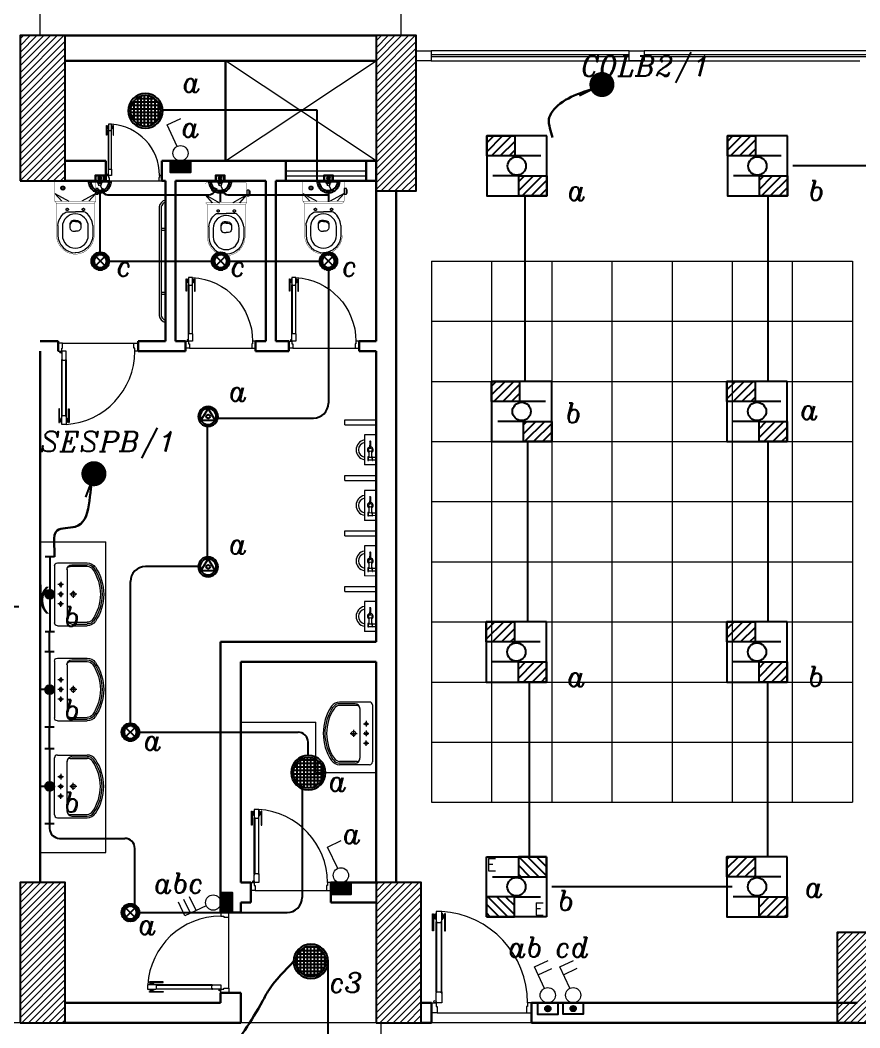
# Model space of a CAD drawing. Extents: x 990 to 1091, y 469 to 823.
# Drawn here: x 1014.34 to 1022.71, y 716 to 726.06 of the extents above; entities that cross this region are included whole.
import ezdxf

# ---------------------------------------------------------------- set-up
doc = ezdxf.new("R2010")
doc.units = 0
doc.header["$MEASUREMENT"] = 0
for name, pattern in [('CENTERX2', [4, 2.5, -0.5, 0.5, -0.5]), ('DASHED', [19.05, 12.7, -6.35]), ('DASHED2', [0.375, 0.25, -0.125])]:
    doc.linetypes.add(name, pattern=pattern)
doc.layers.get('0').update_dxf_attribs({"color": 252, "linetype": 'CONTINUOUS', "lineweight": 30})
for name, color, linetype, lineweight in [('axis', 252, 'CENTERX2', 5), ('Column', 252, 'CONTINUOUS', 25), ('DOOR', 252, 'CONTINUOUS', 9), ('elev', 252, 'CONTINUOUS', 9), ('Elevation', 252, 'CONTINUOUS', 18), ('Furn', 252, 'CONTINUOUS', 9), ('hatch', 252, 'CONTINUOUS', 9), ('LIGHT 2', 252, 'CONTINUOUS', 9), ('R-SWTS-DET1', 252, 'CONTINUOUS', 5), ('text', 252, 'CONTINUOUS', 15), ('Wall', 252, 'CONTINUOUS', 30), ('WINDOW', 252, 'CONTINUOUS', 5)]:
    doc.layers.add(name, color=color, linetype=linetype, lineweight=lineweight)
for name, color, linetype in [('E-LIGHTING', 2, 'CONTINUOUS'), ('E-SWITCHES', 4, 'CONTINUOUS'), ('E-WIRING', 3, 'CONTINUOUS'), ('TEXT-ELC', 3, 'CONTINUOUS')]:
    doc.layers.add(name, color=color, linetype=linetype)
doc.styles.add('08-M-BLDG-1_100', font='romans.shx', dxfattribs={"width": 0.75, "height": 300})
doc.styles.add('ROMANS', font='italic8.shx')
doc.styles.add('SOSA2', font='SOSA.shx', dxfattribs={"width": 0.8})
doc.dimstyles.get("Standard").update_dxf_attribs({"dimtxt": 0.12, "dimasz": 0.05, "dimexe": 0.18, "dimexo": 0.0625, "dimgap": 0.09, "dimtad": 0, "dimtih": 1, "dimtoh": 1, "dimzin": 0, "dimdsep": 46, "dimtxsty": 'Standard', "dimblk": 'DOT', "dimcen": 0.09, "dimadec": 0, "dimazin": 0, "dimtfac": 1, "dimtofl": 0, "dimtmove": 0, "dimatfit": 3, "dimldrblk": 'DOT', "dimfxl": 1, "dimtolj": 1, "dimtzin": 0, "dimarcsym": 0})
pattern_1 = [(45, (1236.895555, 388.532735), (-0.0336759605, 0.0336759605), [])]
pattern_2 = [(135, (814.19666, 706.72682), (0.078795, 0.078795), [])]

# ---------------------------------------------------------------- blocks, each defined once
blk = doc.blocks.new('d8')
at = {"layer": 'DOOR'}
for p, q in [((32.119, -112.748), (32.119, -112.048)), ((32.124, -112.048), (32.124, -112.748)), ((32.171, -112.048), (32.171, -112.748)), ((32.176, -112.748), (32.176, -112.048)), ((32.131, -112.954), (33.02, -112.954))]:
    blk.add_line(p, q, dxfattribs=at)
for points in [[(32.092, -112.137), (32.084, -112.137), (32.084, -111.965), (32.092, -111.965)], [(32.103, -111.983), (32.097, -111.983), (32.097, -112.003), (32.103, -112.003)], [(32.124, -112.043), (32.124, -112.054), (32.171, -112.054), (32.171, -112.043), (32.176, -112.043), (32.176, -111.943), (32.176, -111.943), (32.12, -111.943), (32.12, -112.043)], [(32.192, -111.983), (32.199, -111.983), (32.199, -112.003), (32.192, -112.003)], [(32.204, -112.137), (32.212, -112.137), (32.212, -111.965), (32.204, -111.965)], [(32.124, -112.754), (32.124, -112.743), (32.171, -112.743), (32.171, -112.754), (32.176, -112.754), (32.176, -112.854), (32.176, -112.854), (32.12, -112.854), (32.12, -112.754)], [(32.076, -112.954), (32.076, -112.854), (32.12, -112.854), (32.12, -112.892), (32.131, -112.892), (32.131, -112.954)], [(33.076, -112.954), (33.076, -112.854), (33.031, -112.854), (33.031, -112.892), (33.02, -112.892), (33.02, -112.954)]]:
    blk.add_lwpolyline(points, close=True, dxfattribs=at)
for points in [[(32.092, -111.983, -1), (32.097, -111.983), (32.097, -111.983), (32.097, -112.003), (32.097, -112.003, -1), (32.092, -112.003), (32.092, -112.003)], [(32.204, -111.983, 1), (32.199, -111.983), (32.199, -111.983), (32.199, -112.003), (32.199, -112.003, 1), (32.204, -112.003), (32.204, -112.003)], [(32.124, -112.053), (32.124, -112.053, -1), (32.124, -112.043)], [(32.171, -112.053), (32.171, -112.053, 1), (32.171, -112.043)], [(32.124, -112.743), (32.124, -112.743, 1), (32.124, -112.753)], [(32.171, -112.743), (32.171, -112.743, -1), (32.171, -112.753)]]:
    blk.add_lwpolyline(points, format="xyb", close=True, dxfattribs=at)
for points in [[(32.109, -112.01), (32.103, -112.01), (32.103, -111.976), (32.109, -111.976)], [(32.12, -112.02), (32.109, -112.02), (32.109, -111.965), (32.12, -111.965)], [(32.176, -112.02), (32.187, -112.02), (32.187, -111.965), (32.176, -111.965)], [(32.187, -112.01), (32.192, -112.01), (32.192, -111.976), (32.187, -111.976)]]:
    blk.add_lwpolyline(points, dxfattribs=at)
blk.add_circle((32.109, -112.843), 0.0111, dxfattribs=at)
blk.add_arc((32.118, -112.854), 0.913, 360, 86.3977, dxfattribs=at)
blk = doc.blocks.new('gfhh')
at = {"layer": 'Furn'}
for p, q in [((-7.35, -128.82), (-7.648, -128.843)), ((-7.64, -128.959), (-7.648, -128.843)), ((-7.566, -128.872), (-7.601, -128.874)), ((-7.601, -128.874), (-7.6, -128.88)), ((-7.6, -128.88), (-7.565, -128.877)), ((-7.595, -128.88), (-7.592, -128.914)), ((-7.569, -128.913), (-7.571, -128.878)), ((-7.571, -128.884), (-7.508, -128.879)), ((-7.506, -128.902), (-7.569, -128.907)), ((-7.565, -128.877), (-7.566, -128.872)), ((-7.413, -128.878), (-7.478, -128.882)), ((-7.478, -128.894), (-7.412, -128.889)), ((-7.34, -128.936), (-7.349, -128.82)), ((-7.64, -128.959), (-7.34, -128.936)), ((-7.554, -128.953), (-7.601, -128.956)), ((-7.563, -128.912), (-7.598, -128.915)), ((-7.598, -128.915), (-7.597, -128.921)), ((-7.597, -128.921), (-7.562, -128.918)), ((-7.56, -128.947), (-7.595, -128.95)), ((-7.592, -128.92), (-7.589, -128.949)), ((-7.566, -128.948), (-7.568, -128.919)), ((-7.562, -128.918), (-7.563, -128.912))]:
    blk.add_line(p, q, dxfattribs=at)
blk.add_circle((-7.494, -128.89), 0.0175, dxfattribs=at)
for centre, radius, start, end in [((-7.497, -128.848), 0.1, 14.0388, 174.7471), ((-7.497, -128.848), 0.0751, 17.146, 171.5072), ((-7.494, -128.89), 0.0292, 16.1825, 160.8925), ((-7.494, -128.89), 0.0292, 207.1567, 352.8832), ((-7.413, -128.883), 0.00584, 274.3062, 94.3062), ((-7.594, -128.956), 0.0061, 96.7146, 181.8978), ((-7.56, -128.953), 0.0061, 6.7146, 91.8978)]:
    blk.add_arc(centre, radius, start, end, dxfattribs=at)
blk = doc.blocks.new('d4')
at = {"layer": 'DOOR'}
for p, q in [((73.811, -79.755), (73.811, -79.195)), ((73.815, -79.195), (73.815, -79.755)), ((73.852, -79.195), (73.852, -79.755)), ((73.856, -79.755), (73.856, -79.195)), ((73.82, -79.92), (74.531, -79.92))]:
    blk.add_line(p, q, dxfattribs=at)
for points in [[(73.789, -79.267), (73.782, -79.267), (73.782, -79.129), (73.789, -79.129)], [(73.815, -79.191), (73.815, -79.2), (73.852, -79.2), (73.852, -79.191), (73.856, -79.191), (73.856, -79.111), (73.856, -79.111), (73.811, -79.111), (73.811, -79.191)], [(73.878, -79.267), (73.885, -79.267), (73.885, -79.129), (73.878, -79.129)], [(73.798, -79.143), (73.793, -79.143), (73.793, -79.159), (73.798, -79.159)], [(73.869, -79.143), (73.874, -79.143), (73.874, -79.159), (73.869, -79.159)], [(73.815, -79.76), (73.815, -79.751), (73.852, -79.751), (73.852, -79.76), (73.856, -79.76), (73.856, -79.84), (73.856, -79.84), (73.811, -79.84), (73.811, -79.76)], [(73.776, -79.92), (73.776, -79.84), (73.811, -79.84), (73.811, -79.87), (73.82, -79.87), (73.82, -79.92)], [(74.576, -79.92), (74.576, -79.84), (74.54, -79.84), (74.54, -79.87), (74.531, -79.87), (74.531, -79.92)]]:
    blk.add_lwpolyline(points, close=True, dxfattribs=at)
for points in [[(73.811, -79.173), (73.802, -79.173), (73.802, -79.129), (73.811, -79.129)], [(73.856, -79.173), (73.865, -79.173), (73.865, -79.129), (73.856, -79.129)], [(73.802, -79.165), (73.798, -79.165), (73.798, -79.137), (73.802, -79.137)], [(73.865, -79.165), (73.869, -79.165), (73.869, -79.137), (73.865, -79.137)]]:
    blk.add_lwpolyline(points, dxfattribs=at)
for points in [[(73.789, -79.143, -1), (73.793, -79.143), (73.793, -79.143), (73.793, -79.159), (73.793, -79.159, -1), (73.789, -79.159), (73.789, -79.159)], [(73.815, -79.199), (73.815, -79.199, -1), (73.815, -79.191)], [(73.852, -79.199), (73.852, -79.199, 1), (73.852, -79.191)], [(73.878, -79.143, 1), (73.874, -79.143), (73.874, -79.143), (73.874, -79.159), (73.874, -79.159, 1), (73.878, -79.159), (73.878, -79.159)], [(73.815, -79.751), (73.815, -79.751, 1), (73.815, -79.759)], [(73.852, -79.751), (73.852, -79.751, -1), (73.852, -79.759)]]:
    blk.add_lwpolyline(points, format="xyb", close=True, dxfattribs=at)
blk.add_circle((73.802, -79.831), 0.00889, dxfattribs=at)
blk.add_arc((73.81, -79.84), 0.73, 359.9997, 86.3974, dxfattribs=at)
blk = doc.blocks.new('LAV15')
at = {"layer": 'Furn'}
for p, q in [((-0.014, 0.423), (0.576, 0.423)), ((-0.044, 0.393), (-0.044, 0.083)), ((0.152, 0.358), (0.209, 0.358)), ((0.181, 0.33), (0.181, 0.387)), ((0.252, 0.358), (0.309, 0.358)), ((0.281, 0.33), (0.281, 0.387)), ((0.41, 0.358), (0.353, 0.358)), ((0.381, 0.33), (0.381, 0.387)), ((0.606, 0.393), (0.606, 0.083)), ((-0.026, 0.243), (-0.026, 0.083)), ((-0.009, 0.261), (-0.009, 0.083)), ((0.024, 0.293), (0.539, 0.293)), ((0.244, 0.228), (0.317, 0.228)), ((0.281, 0.192), (0.281, 0.264)), ((0.571, 0.261), (0.571, 0.083)), ((0.589, 0.243), (0.589, 0.083))]:
    blk.add_line(p, q, dxfattribs=at)
for centre, radius in [((0.181, 0.358), 0.0151), ((0.281, 0.358), 0.0176), ((0.381, 0.358), 0.0151), ((0.281, 0.228), 0.0225)]:
    blk.add_circle(centre, radius, dxfattribs=at)
for centre, radius, start, end in [((-0.014, 0.393), 0.03, 90, 180), ((0.576, 0.393), 0.03, 0, 90), ((0.024, 0.243), 0.05, 90, 180), ((0.024, 0.261), 0.0325, 90, 180), ((0.539, 0.243), 0.05, 0, 90), ((0.539, 0.261), 0.0325, 0, 90), ((0.056, 0.083), 0.1, 180, 235.7711), ((0.056, 0.083), 0.0825, 180, 235.7711), ((0.056, 0.083), 0.065, 180, 235.7711), ((0.281, 0.413), 0.5, 235.7711, 304.2289), ((0.281, 0.413), 0.483, 235.7711, 304.2289), ((0.281, 0.413), 0.465, 235.7711, 304.2289), ((0.506, 0.083), 0.065, 304.2289, 0), ((0.506, 0.083), 0.0825, 304.2289, 0), ((0.506, 0.083), 0.1, 304.2289, 0)]:
    blk.add_arc(centre, radius, start, end, dxfattribs=at)
blk = doc.blocks.new('A$C5C187BFD')
at = {"layer": 'Furn', "const_width": 0.0014}
for points in [[(0.0978, 0.09), (0.0978, 0.1719), (0.0887, 0.1794), (0.0074, 0.1794, 0.463455), (0.0007, 0.1715), (0.0007, 0.09)], [(0.0978, 0.1719), (0.2367, 0.1719, -0.40227), (0.3187, 0.09)], [(0.0978, 0.09), (0.0978, 0.0082), (0.0887, 0.0007), (0.0074, 0.0007, -0.463455), (0.0007, 0.0086), (0.0007, 0.09)], [(0.0978, 0.0082), (0.2367, 0.0082, 0.40227), (0.3187, 0.09)]]:
    blk.add_lwpolyline(points, format="xyb", dxfattribs=at)
at = {"layer": 'Furn'}
for points in [[(0.0335, 0.1794), (0.0584, 0.1794), (0.0584, 0.1897), (0.0335, 0.1897)], [(0.0384, 0.1897), (0.0541, 0.1897), (0.0541, 0.1934), (0.0384, 0.1934)]]:
    blk.add_lwpolyline(points, close=True, dxfattribs=at)
for points in [[(0.0887, 0.1491), (0.0547, 0.1794), (0.0887, 0.1188)], [(0.1962, 0.1139), (0.1962, 0.114)], [(0.0887, 0.031), (0.0547, 0.0007), (0.0887, 0.0613)], [(0.1962, 0.0662), (0.1962, 0.0661)]]:
    blk.add_lwpolyline(points, dxfattribs=at)
at = {"layer": 'Furn', "const_width": 0.0014}
for points in [[(0.0887, 0.1794), (0.0887, 0.09)], [(0.0887, 0.0007), (0.0887, 0.09)]]:
    blk.add_lwpolyline(points, dxfattribs=at)
at = {"layer": 'Furn'}
for points in [[(0.1933, 0.1658, 0.198896), (0.1382, 0.1363, 0.197766), (0.1352, 0.1272), (0.1352, 0.09)], [(0.1933, 0.1658), (0.2366, 0.1658, -0.402045), (0.3125, 0.0899)], [(0.1933, 0.0143, -0.198896), (0.1382, 0.0438, -0.197766), (0.1352, 0.0529), (0.1352, 0.09)], [(0.1717, 0.09), (0.1717, 0.0991, -0.300542), (0.1858, 0.1136), (0.2044, 0.1136, -0.297055), (0.2185, 0.1002), (0.2185, 0.09)], [(0.1717, 0.09), (0.1717, 0.081, 0.300542), (0.1858, 0.0665), (0.2044, 0.0665, 0.297055), (0.2185, 0.0798), (0.2185, 0.09)], [(0.1769, 0.09), (0.1769, 0.0987, -0.279178), (0.1895, 0.1136, -1.386683)], [(0.1769, 0.09), (0.1769, 0.0813, 0.279178), (0.1895, 0.0665, 1.386683)], [(0.1933, 0.0143), (0.2366, 0.0143, 0.402045), (0.3125, 0.0902)]]:
    blk.add_lwpolyline(points, format="xyb", dxfattribs=at)
blk.add_lwpolyline([(0.2, 0.0338), (0.2362, 0.0338, 1), (0.2362, 0.1462), (0.2, 0.1462, 1)], format="xyb", close=True, dxfattribs=at)
at = {"layer": 'Furn', "linetype": 'DASHED2'}
for centre, radius in [((0.1241, 0.1251), 0.00494), ((0.0312, 0.0358), 0.00853), ((0.1241, 0.055), 0.00494), ((0.0312, 0.0358), 0.00538)]:
    blk.add_circle(centre, radius, dxfattribs=at)
blk = doc.blocks.new('d5')
at = {"layer": 'DOOR'}
for p, q in [((94.413, -72.622), (94.413, -72.062)), ((94.417, -72.062), (94.417, -72.622)), ((94.454, -72.062), (94.454, -72.622)), ((94.458, -72.622), (94.458, -72.062)), ((94.449, -72.786), (93.738, -72.786))]:
    blk.add_line(p, q, dxfattribs=at)
for points in [[(94.391, -72.133), (94.384, -72.133), (94.384, -71.995), (94.391, -71.995)], [(94.4, -72.009), (94.395, -72.009), (94.395, -72.025), (94.4, -72.025)], [(94.454, -72.057), (94.454, -72.066), (94.417, -72.066), (94.417, -72.057), (94.414, -72.057), (94.414, -71.977), (94.414, -71.977), (94.458, -71.977), (94.458, -72.057)], [(94.471, -72.009), (94.476, -72.009), (94.476, -72.025), (94.471, -72.025)], [(94.481, -72.133), (94.487, -72.133), (94.487, -71.995), (94.481, -71.995)], [(94.454, -72.626), (94.454, -72.617), (94.417, -72.617), (94.417, -72.626), (94.414, -72.626), (94.414, -72.706), (94.414, -72.706), (94.458, -72.706), (94.458, -72.626)], [(93.694, -72.786), (93.694, -72.706), (93.729, -72.706), (93.729, -72.736), (93.738, -72.736), (93.738, -72.786)], [(94.494, -72.786), (94.494, -72.706), (94.458, -72.706), (94.458, -72.736), (94.449, -72.736), (94.449, -72.786)]]:
    blk.add_lwpolyline(points, close=True, dxfattribs=at)
for points in [[(94.391, -72.01, -1), (94.395, -72.01), (94.395, -72.01), (94.395, -72.025), (94.395, -72.025, -1), (94.391, -72.025), (94.391, -72.025)], [(94.481, -72.01, 1), (94.476, -72.01), (94.476, -72.01), (94.476, -72.025), (94.476, -72.025, 1), (94.481, -72.025), (94.481, -72.025)], [(94.417, -72.066), (94.417, -72.066, -1), (94.417, -72.058)], [(94.454, -72.066), (94.454, -72.066, 1), (94.454, -72.058)], [(94.417, -72.618), (94.417, -72.618, 1), (94.417, -72.626)], [(94.454, -72.618), (94.454, -72.618, -1), (94.454, -72.626)]]:
    blk.add_lwpolyline(points, format="xyb", close=True, dxfattribs=at)
for points in [[(94.405, -72.031), (94.4, -72.031), (94.4, -72.004), (94.405, -72.004)], [(94.414, -72.039), (94.405, -72.039), (94.405, -71.995), (94.414, -71.995)], [(94.458, -72.039), (94.467, -72.039), (94.467, -71.995), (94.458, -71.995)], [(94.467, -72.031), (94.471, -72.031), (94.471, -72.004), (94.467, -72.004)]]:
    blk.add_lwpolyline(points, dxfattribs=at)
blk.add_circle((94.467, -72.697), 0.00889, dxfattribs=at)
blk.add_arc((94.459, -72.706), 0.73, 93.6023, 180, dxfattribs=at)
blk = doc.blocks.new('A$C11ED6BD5')
at = {"layer": 'axis', "color": 0, "ltscale": 0.3}
for p, q in [((-43.85, 22.2), (-43.85, 24.264)), ((-40.25, 22.2), (-40.25, 24.264))]:
    blk.add_line(p, q, dxfattribs=at)
blk = doc.blocks.new('_Dot')
at = {"color": 0, "linetype": 'ByBlock', "lineweight": -2}
blk.add_line((-0.5, 0), (-1, 0), dxfattribs=at)
at = {"color": 0, "linetype": 'ByBlock', "const_width": 0.5}
blk.add_lwpolyline([(-0.25, 0, 1), (0.25, 0, 1)], format="xyb", close=True, dxfattribs=at)
blk = doc.blocks.new('SPOT-20')
at = {"layer": 'E-LIGHTING', "linetype": 'Continuous'}
h = blk.add_hatch(dxfattribs=at)
h.set_pattern_fill('ANSI37', scale=0.4, style=0)
h.paths.add_polyline_path([(-0.22, 0, 1), (0.22, 0, 1)])
at = {"layer": 'E-LIGHTING', "color": 1}
blk.add_circle((0, 0), 0.249, dxfattribs=at)
at = {"layer": 'E-LIGHTING', "color": 7}
blk.add_circle((0, 0), 0.22, dxfattribs=at)
blk = doc.blocks.new('SOCKET WITH SWITCH')
at = {"layer": 'E-SWITCHES'}
h = blk.add_hatch(dxfattribs=at)
h.set_pattern_fill('ANSI37', scale=0.013169, angle=-0.011, style=0)
h.set_pattern_definition([(44.98904, (-103.227853, -146.4244675), (-0.00116374538, 0.0011641907), []), (134.98904, (-103.227853, -146.4244675), (-0.0011641907, -0.00116374538), [])])
h.paths.add_polyline_path([(-95.51, -110.839, -0.000676), (-95.51, -110.839), (-95.528, -110.839), (-95.528, -110.86), (-95.491, -110.86), (-95.491, -110.839)])
blk.add_hatch(color=2, dxfattribs=at).paths.add_polyline_path([(-95.494, -110.893, 1), (-95.525, -110.893, 1)])
at = {"layer": 'E-SWITCHES', "color": 2}
for p, q in [((-95.51, -110.741), (-95.51, -110.642)), ((-95.39, -110.86), (-95.629, -110.86))]:
    blk.add_line(p, q, dxfattribs=at)
at = {"layer": 'E-SWITCHES', "lineweight": 15}
for p, q in [((-95.534, -110.773), (-95.51, -110.761)), ((-95.516, -110.812), (-95.534, -110.773))]:
    blk.add_line(p, q, dxfattribs=at)
at = {"layer": 'E-SWITCHES', "color": 2}
for points in [[(-95.555, -110.86), (-95.465, -110.86), (-95.465, -110.926), (-95.555, -110.926)], [(-95.55, -110.864), (-95.469, -110.864), (-95.469, -110.921), (-95.55, -110.921)]]:
    blk.add_lwpolyline(points, close=True, dxfattribs=at)
at = {"layer": 'E-SWITCHES'}
blk.add_lwpolyline([(-95.528, -110.839), (-95.491, -110.839), (-95.491, -110.86), (-95.528, -110.86)], close=True, dxfattribs=at)
at = {"layer": 'E-SWITCHES', "lineweight": 15}
blk.add_circle((-95.51, -110.825), 0.0139, dxfattribs=at)
at = {"layer": 'E-SWITCHES', "color": 2}
blk.add_circle((-95.51, -110.893), 0.0158, dxfattribs=at)
at = {"layer": 'E-SWITCHES', "color": 7, "linetype": 'DASHED'}
blk.add_arc((-95.51, -110.86), 0.119, 0, 180, dxfattribs=at)
at = {"layer": 'E-SWITCHES', "color": 2}
blk.add_arc((-95.51, -110.86), 0.0985, 0, 180, dxfattribs=at)
blk = doc.blocks.new('F74')
at = {"layer": 'E-LIGHTING'}
h = blk.add_hatch(dxfattribs=at)
h.set_pattern_fill('ANSI38', color=21, scale=0.05, style=0)
h.paths.add_polyline_path([(0.0359, 0.075, 1), (-0.0359, 0.075, 1)])
at = {"layer": 'E-LIGHTING', "color": 1}
for p, q in [((-0.3, 0.1125), (-0.3, 0.0375)), ((0.3, 0.1125), (0.3, 0.0375)), ((-0.3, 0.075), (-0.0359, 0.075)), ((-0.075, 0), (0.075, 0)), ((0, 0.0391), (0, 0)), ((0.0359, 0.075), (0.3, 0.075))]:
    blk.add_line(p, q, dxfattribs=at)
blk.add_circle((0, 0.075), 0.0359, dxfattribs=at)
blk = doc.blocks.new('1X26 W')
at = {"layer": 'E-LIGHTING', "color": 1}
for p, q in [((340715, 2316222), (340639, 2316096)), ((340791, 2316097), (340715, 2316221)), ((340639, 2316096), (340791, 2316096))]:
    blk.add_line(p, q, dxfattribs=at)
at = {"layer": 'E-LIGHTING', "color": 7}
blk.add_circle((340715, 2316136), 20.4, dxfattribs=at)
at = {"layer": 'E-LIGHTING', "color": 3, "extrusion": (0, 0, -1)}
blk.add_ellipse((340715, 2316136), major_axis=(-74.2, 74.2), ratio=1, start_param=5.497787, end_param=11.780972, dxfattribs=at)
at = {"layer": 'E-LIGHTING', "color": 2, "extrusion": (0, 0, -1)}
blk.add_ellipse((340715, 2316136), major_axis=(60.6, 60.6), ratio=1, start_param=3.926991, end_param=10.210176, dxfattribs=at)
blk = doc.blocks.new('Spot-26')
at = {"layer": 'E-LIGHTING'}
h = blk.add_hatch(dxfattribs=at)
h.set_pattern_fill('BRSTONE', color=81, scale=0.1, style=0)
h.paths.add_polyline_path([(-0.342, 0, 1), (0.342, 0, 1)])
h.paths.add_polyline_path([(-0.173, -0.173, -0.414214), (-0.173, 0.173, -2.414214)], flags=16)
at = {"layer": 'E-LIGHTING', "color": 2}
for p, q in [((-0.173, 0.173), (0.173, -0.173)), ((-0.173, -0.173), (0.173, 0.173))]:
    blk.add_line(p, q, dxfattribs=at)
at = {"layer": 'E-LIGHTING', "color": 6}
blk.add_circle((0, 0), 0.342, dxfattribs=at)
at = {"layer": 'E-LIGHTING', "color": 1}
for start, end in [(135, 225), (225, 135)]:
    blk.add_arc((0, 0), 0.245, start, end, dxfattribs=at)
blk = doc.blocks.new('SW6')
at = {"layer": 'E-SWITCHES'}
h = blk.add_hatch(dxfattribs=at)
h.set_pattern_fill('ANSI37', scale=0.1, style=0)
h.paths.add_polyline_path([(58.668, 267.992, -0.000676), (58.668, 267.992), (58.529, 267.992), (58.529, 267.831), (58.808, 267.831), (58.808, 267.992)])
at = {"layer": 'E-SWITCHES', "lineweight": 15}
for p, q in [((58.483, 268.492), (58.673, 268.581)), ((58.623, 268.193), (58.483, 268.492)), ((58.52, 268.413), (58.71, 268.503)), ((58.557, 268.334), (58.747, 268.424))]:
    blk.add_line(p, q, dxfattribs=at)
at = {"layer": 'E-SWITCHES'}
blk.add_lwpolyline([(58.529, 267.992), (58.808, 267.992), (58.808, 267.831), (58.529, 267.831)], close=True, dxfattribs=at)
at = {"layer": 'E-SWITCHES', "lineweight": 15}
blk.add_circle((58.668, 268.097), 0.106, dxfattribs=at)
blk = doc.blocks.new('E-F-1')
at = {"layer": 'E-LIGHTING', "linetype": 'ByBlock'}
h = blk.add_hatch(dxfattribs=at)
h.set_pattern_fill('ANSI31', color=21, scale=0.5, style=0)
h.paths.add_polyline_path([(-0.02, 0.1), (-0.3, 0.1), (-0.3, 0.3), (-0.02, 0.3)])
h = blk.add_hatch(dxfattribs=at)
h.set_pattern_fill('ANSI31', color=21, scale=0.5, style=0)
h.paths.add_polyline_path([(0.02, -0.1), (0.3, -0.1), (0.3, -0.3), (0.02, -0.3)])
at = {"layer": 'E-LIGHTING', "color": 5}
for p, q in [((0.238, 0.1), (-0.02, 0.1)), ((0.02, -0.1), (-0.238, -0.1))]:
    blk.add_line(p, q, dxfattribs=at)
at = {"layer": 'E-LIGHTING', "color": 2, "linetype": 'ByBlock'}
blk.add_lwpolyline([(0.3, 0.3), (-0.3, 0.3), (-0.3, -0.3), (0.3, -0.3)], close=True, dxfattribs=at)
at = {"layer": 'E-LIGHTING', "color": 1, "linetype": 'ByBlock'}
for points in [[(-0.02, 0.1), (-0.3, 0.1), (-0.3, 0.3), (-0.02, 0.3)], [(0.02, -0.1), (0.3, -0.1), (0.3, -0.3), (0.02, -0.3)]]:
    blk.add_lwpolyline(points, close=True, dxfattribs=at)
at = {"layer": 'E-LIGHTING', "color": 2}
blk.add_circle((0, 0), 0.0914, dxfattribs=at)
blk = doc.blocks.new('60X60 EMERGENCY')
at = {"layer": 'E-LIGHTING', "linetype": 'ByBlock'}
h = blk.add_hatch(dxfattribs=at)
h.set_pattern_fill('ANSI31', color=21, scale=0.5, style=0)
h.set_pattern_definition(pattern_2)
h.paths.add_polyline_path([(814.232, 706.905), (814.732, 706.905), (814.732, 707.262), (814.232, 707.262)])
h = blk.add_hatch(dxfattribs=at)
h.set_pattern_fill('ANSI31', color=21, scale=0.5, style=0)
h.set_pattern_definition(pattern_2)
h.paths.add_polyline_path([(814.161, 706.549), (813.662, 706.549), (813.662, 706.192), (814.161, 706.192)])
at = {"layer": 'E-LIGHTING', "color": 2, "linetype": 'ByBlock'}
for p, q in [((813.662, 706.192), (813.662, 707.262)), ((813.662, 707.262), (814.732, 707.262)), ((814.732, 707.262), (814.732, 706.192)), ((814.732, 706.192), (813.662, 706.192))]:
    blk.add_line(p, q, dxfattribs=at)
at = {"layer": 'E-LIGHTING', "color": 1, "linetype": 'ByBlock'}
for p, q in [((814.232, 707.262), (814.232, 706.905)), ((814.732, 707.262), (814.232, 707.262)), ((814.732, 706.905), (814.732, 707.262)), ((814.232, 706.905), (814.732, 706.905)), ((813.662, 706.549), (813.662, 706.192)), ((814.161, 706.549), (813.662, 706.549)), ((814.161, 706.192), (814.161, 706.549)), ((813.662, 706.192), (814.161, 706.192))]:
    blk.add_line(p, q, dxfattribs=at)
at = {"layer": 'E-LIGHTING', "color": 5}
for p, q in [((813.771, 706.905), (814.232, 706.905)), ((814.161, 706.549), (814.622, 706.549))]:
    blk.add_line(p, q, dxfattribs=at)
at = {"layer": 'E-LIGHTING', "lineweight": -2}
blk.add_circle((814.197, 706.727), 0.163, dxfattribs=at)
at = {"layer": 'E-LIGHTING', "color": 4, "style": '08-M-BLDG-1_100'}
for p in [(813.661, 707.01), (814.511, 706.222)]:
    blk.add_text('E', height=0.221, dxfattribs=at).set_placement(p)
blk = doc.blocks.new('SW2')
at = {"layer": 'E-SWITCHES'}
h = blk.add_hatch(dxfattribs=at)
h.set_pattern_fill('ANSI37', scale=0.1, style=0)
h.paths.add_polyline_path([(58.558, 270.24, -0.000676), (58.558, 270.24), (58.419, 270.24), (58.419, 270.08), (58.698, 270.08), (58.698, 270.24)])
at = {"layer": 'E-SWITCHES', "lineweight": 15}
for p, q in [((58.373, 270.74), (58.563, 270.83)), ((58.513, 270.442), (58.373, 270.74))]:
    blk.add_line(p, q, dxfattribs=at)
at = {"layer": 'E-SWITCHES'}
blk.add_lwpolyline([(58.419, 270.24), (58.698, 270.24), (58.698, 270.08), (58.419, 270.08)], close=True, dxfattribs=at)
at = {"layer": 'E-SWITCHES', "lineweight": 15}
blk.add_circle((58.558, 270.346), 0.106, dxfattribs=at)
blk = doc.blocks.new('SW3')
at = {"layer": 'E-SWITCHES'}
h = blk.add_hatch(color=4, dxfattribs=at)
edge = h.paths.add_edge_path()
edge.add_ellipse((57.894, 269.062), major_axis=(0.027, 0.027), ratio=1, start_angle=135.0774, end_angle=315.0774)
edge.add_ellipse((57.894, 269.062), major_axis=(-0.027, 0.027), ratio=1, start_angle=225.0774, end_angle=405.0774)
at = {"layer": 'E-SWITCHES', "color": 4, "lineweight": 15}
for p, q in [((57.708, 269.643), (57.898, 269.732)), ((57.849, 269.344), (57.708, 269.643)), ((57.76, 269.533), (57.95, 269.622))]:
    blk.add_line(p, q, dxfattribs=at)
at = {"layer": 'E-SWITCHES', "color": 4}
blk.add_lwpolyline([(57.754, 269.142), (58.033, 269.142), (58.033, 268.982), (57.754, 268.982)], close=True, dxfattribs=at)
at = {"layer": 'E-SWITCHES', "color": 4, "lineweight": 15}
blk.add_circle((57.894, 269.248), 0.106, dxfattribs=at)
at = {"layer": 'E-SWITCHES', "color": 4}
blk.add_circle((57.894, 269.062), 0.0382, dxfattribs=at)

msp = doc.modelspace()

# ---------------------------------------------------------------- hatches: boundary and pattern name
at = {"layer": 'hatch'}
h = msp.add_hatch(dxfattribs=at)
h.set_pattern_fill('ANSI31', color=256, scale=0.015, style=0)
h.set_pattern_definition(pattern_1)
h.paths.add_polyline_path([(1014.338, 724.455), (1014.788, 724.455), (1014.788, 725.905), (1014.338, 725.905)])
h = msp.add_hatch(dxfattribs=at)
h.set_pattern_fill('ANSI31', color=256, scale=0.015, style=0)
h.set_pattern_definition(pattern_1)
h.paths.add_polyline_path([(1017.888, 724.355), (1018.288, 724.355), (1018.288, 725.905), (1017.888, 725.905)])
h = msp.add_hatch(dxfattribs=at)
h.set_pattern_fill('ANSI31', color=256, scale=0.015, style=0)
h.set_pattern_definition(pattern_1)
h.paths.add_polyline_path([(1014.338, 716.055), (1014.788, 716.055), (1014.788, 717.455), (1014.338, 717.455)])
h = msp.add_hatch(dxfattribs=at)
h.set_pattern_fill('ANSI31', color=256, scale=0.015, style=0)
h.set_pattern_definition(pattern_1)
h.paths.add_polyline_path([(1017.888, 716.055), (1018.338, 716.055), (1018.338, 717.455), (1017.888, 717.455)])
h = msp.add_hatch(dxfattribs=at)
h.set_pattern_fill('ANSI31', color=256, scale=0.015, style=0)
h.set_pattern_definition([(45, (1249.920555, 393.832735), (-0.0336759605, 0.0336759605), [])])
h.paths.add_polyline_path([(1022.488, 716.055), (1023.388, 716.055), (1023.388, 716.955), (1022.488, 716.955)])

# ---------------------------------------------------------------- linework, layer by layer
at = {"layer": 'Column'}
for points in [[(1014.338, 724.455), (1014.788, 724.455), (1014.788, 725.905), (1014.338, 725.905)], [(1014.338, 724.455), (1014.788, 724.455), (1014.788, 725.905), (1014.338, 725.905)], [(1017.888, 724.355), (1018.288, 724.355), (1018.288, 725.905), (1017.888, 725.905)], [(1017.888, 724.355), (1018.288, 724.355), (1018.288, 725.905), (1017.888, 725.905)], [(1014.338, 716.055), (1014.788, 716.055), (1014.788, 717.455), (1014.338, 717.455)], [(1017.888, 716.055), (1018.338, 716.055), (1018.338, 717.455), (1017.888, 717.455)], [(1022.488, 716.055), (1023.388, 716.055), (1023.388, 716.955), (1022.488, 716.955)]]:
    msp.add_lwpolyline(points, close=True, dxfattribs=at)
at = {"layer": 'DOOR'}
for p, q in [((1015.218, 724.57), (1015.218, 724.962)), ((1015.221, 724.962), (1015.221, 724.57)), ((1015.247, 724.962), (1015.247, 724.57)), ((1015.25, 724.57), (1015.25, 724.962)), ((1015.225, 724.455), (1015.722, 724.455)), ((1014.762, 722.835), (1015.473, 722.835)), ((1014.762, 722.835), (1015.473, 722.835)), ((1014.752, 722.67), (1014.752, 722.11)), ((1014.752, 722.67), (1014.752, 722.11)), ((1014.756, 722.11), (1014.756, 722.67)), ((1014.756, 722.11), (1014.756, 722.67)), ((1014.794, 722.11), (1014.794, 722.67)), ((1014.794, 722.11), (1014.794, 722.67)), ((1014.798, 722.67), (1014.798, 722.11)), ((1014.798, 722.67), (1014.798, 722.11))]:
    msp.add_line(p, q, dxfattribs=at)
for points in [[(1015.202, 724.912), (1015.198, 724.912), (1015.198, 725.009), (1015.202, 725.009)], [(1015.209, 724.999), (1015.205, 724.999), (1015.205, 724.987), (1015.209, 724.987)], [(1015.221, 724.965), (1015.221, 724.959), (1015.247, 724.959), (1015.247, 724.965), (1015.249, 724.965), (1015.249, 725.021), (1015.249, 725.021), (1015.218, 725.021), (1015.218, 724.965)], [(1015.259, 724.999), (1015.262, 724.999), (1015.262, 724.987), (1015.259, 724.987)], [(1015.265, 724.912), (1015.27, 724.912), (1015.27, 725.009), (1015.265, 725.009)], [(1015.193, 724.455), (1015.193, 724.511), (1015.218, 724.511), (1015.218, 724.49), (1015.225, 724.49), (1015.225, 724.455)], [(1015.221, 724.567), (1015.221, 724.573), (1015.247, 724.573), (1015.247, 724.567), (1015.249, 724.567), (1015.249, 724.511), (1015.249, 724.511), (1015.218, 724.511), (1015.218, 724.567)], [(1015.753, 724.455), (1015.753, 724.511), (1015.729, 724.511), (1015.729, 724.49), (1015.722, 724.49), (1015.722, 724.455)], [(1014.717, 722.835), (1014.717, 722.755), (1014.753, 722.755), (1014.753, 722.785), (1014.762, 722.785), (1014.762, 722.835)], [(1014.717, 722.835), (1014.717, 722.755), (1014.753, 722.755), (1014.753, 722.785), (1014.762, 722.785), (1014.762, 722.835)], [(1015.517, 722.835), (1015.517, 722.755), (1015.482, 722.755), (1015.482, 722.785), (1015.473, 722.785), (1015.473, 722.835)], [(1015.517, 722.835), (1015.517, 722.755), (1015.482, 722.755), (1015.482, 722.785), (1015.473, 722.785), (1015.473, 722.835)], [(1014.756, 722.675), (1014.756, 722.666), (1014.794, 722.666), (1014.794, 722.675), (1014.797, 722.675), (1014.797, 722.755), (1014.797, 722.755), (1014.753, 722.755), (1014.753, 722.675)], [(1014.756, 722.675), (1014.756, 722.666), (1014.794, 722.666), (1014.794, 722.675), (1014.797, 722.675), (1014.797, 722.755), (1014.797, 722.755), (1014.753, 722.755), (1014.753, 722.675)], [(1014.73, 722.182), (1014.724, 722.182), (1014.724, 722.044), (1014.73, 722.044)], [(1014.73, 722.182), (1014.724, 722.182), (1014.724, 722.044), (1014.73, 722.044)], [(1014.82, 722.182), (1014.826, 722.182), (1014.826, 722.044), (1014.82, 722.044)], [(1014.82, 722.182), (1014.826, 722.182), (1014.826, 722.044), (1014.82, 722.044)], [(1014.74, 722.058), (1014.734, 722.058), (1014.734, 722.074), (1014.74, 722.074)], [(1014.74, 722.058), (1014.734, 722.058), (1014.734, 722.074), (1014.74, 722.074)], [(1014.756, 722.106), (1014.756, 722.115), (1014.794, 722.115), (1014.794, 722.106), (1014.797, 722.106), (1014.797, 722.026), (1014.797, 722.026), (1014.753, 722.026), (1014.753, 722.106)], [(1014.756, 722.106), (1014.756, 722.115), (1014.794, 722.115), (1014.794, 722.106), (1014.797, 722.106), (1014.797, 722.026), (1014.797, 722.026), (1014.753, 722.026), (1014.753, 722.106)], [(1014.811, 722.058), (1014.816, 722.058), (1014.816, 722.074), (1014.811, 722.074)], [(1014.811, 722.058), (1014.816, 722.058), (1014.816, 722.074), (1014.811, 722.074)]]:
    msp.add_lwpolyline(points, close=True, dxfattribs=at)
for points in [[(1015.202, 724.998, -1), (1015.205, 724.998), (1015.205, 724.998), (1015.205, 724.987), (1015.205, 724.987, -1), (1015.202, 724.987), (1015.202, 724.987)], [(1015.265, 724.998, 1), (1015.262, 724.998), (1015.262, 724.998), (1015.262, 724.987), (1015.262, 724.987, 1), (1015.265, 724.987), (1015.265, 724.987)], [(1015.221, 724.959), (1015.221, 724.959, -1), (1015.221, 724.965)], [(1015.247, 724.959), (1015.247, 724.959, 1), (1015.247, 724.965)], [(1015.221, 724.573), (1015.221, 724.573, 1), (1015.221, 724.567)], [(1015.247, 724.573), (1015.247, 724.573, -1), (1015.247, 724.567)], [(1014.756, 722.666), (1014.756, 722.666, -1), (1014.756, 722.674)], [(1014.756, 722.666), (1014.756, 722.666, -1), (1014.756, 722.674)], [(1014.794, 722.666), (1014.794, 722.666, 1), (1014.794, 722.674)], [(1014.794, 722.666), (1014.794, 722.666, 1), (1014.794, 722.674)], [(1014.73, 722.058, 1), (1014.734, 722.058), (1014.734, 722.058), (1014.734, 722.074), (1014.734, 722.074, 1), (1014.73, 722.074), (1014.73, 722.074)], [(1014.73, 722.058, 1), (1014.734, 722.058), (1014.734, 722.058), (1014.734, 722.074), (1014.734, 722.074, 1), (1014.73, 722.074), (1014.73, 722.074)], [(1014.756, 722.114), (1014.756, 722.114, 1), (1014.756, 722.106)], [(1014.756, 722.114), (1014.756, 722.114, 1), (1014.756, 722.106)], [(1014.794, 722.114), (1014.794, 722.114, -1), (1014.794, 722.106)], [(1014.794, 722.114), (1014.794, 722.114, -1), (1014.794, 722.106)], [(1014.82, 722.058, -1), (1014.816, 722.058), (1014.816, 722.058), (1014.816, 722.074), (1014.816, 722.074, -1), (1014.82, 722.074), (1014.82, 722.074)], [(1014.82, 722.058, -1), (1014.816, 722.058), (1014.816, 722.058), (1014.816, 722.074), (1014.816, 722.074, -1), (1014.82, 722.074), (1014.82, 722.074)]]:
    msp.add_lwpolyline(points, format="xyb", close=True, dxfattribs=at)
for points in [[(1015.212, 724.983), (1015.209, 724.983), (1015.209, 725.003), (1015.212, 725.003)], [(1015.218, 724.977), (1015.212, 724.977), (1015.212, 725.009), (1015.218, 725.009)], [(1015.249, 724.977), (1015.256, 724.977), (1015.256, 725.009), (1015.249, 725.009)], [(1015.256, 724.983), (1015.259, 724.983), (1015.259, 725.003), (1015.256, 725.003)], [(1014.744, 722.08), (1014.74, 722.08), (1014.74, 722.052), (1014.744, 722.052)], [(1014.744, 722.08), (1014.74, 722.08), (1014.74, 722.052), (1014.744, 722.052)], [(1014.753, 722.088), (1014.744, 722.088), (1014.744, 722.044), (1014.753, 722.044)], [(1014.753, 722.088), (1014.744, 722.088), (1014.744, 722.044), (1014.753, 722.044)], [(1014.797, 722.088), (1014.806, 722.088), (1014.806, 722.044), (1014.797, 722.044)], [(1014.797, 722.088), (1014.806, 722.088), (1014.806, 722.044), (1014.797, 722.044)], [(1014.806, 722.08), (1014.811, 722.08), (1014.811, 722.052), (1014.806, 722.052)], [(1014.806, 722.08), (1014.811, 722.08), (1014.811, 722.052), (1014.806, 722.052)]]:
    msp.add_lwpolyline(points, dxfattribs=at)
for centre, radius in [((1015.212, 724.517), 0.00622), ((1014.744, 722.746), 0.00889), ((1014.744, 722.746), 0.00889)]:
    msp.add_circle(centre, radius, dxfattribs=at)
for centre, radius, start, end in [((1015.217, 724.511), 0.511, 360, 86.3977), ((1014.751, 722.755), 0.73, 273.6023, 0), ((1014.751, 722.755), 0.73, 273.6023, 0)]:
    msp.add_arc(centre, radius, start, end, dxfattribs=at)
at = {"layer": 'E-WIRING', "color": 3}
for p, q in [((1017.3, 725.161), (1015.76, 725.161)), ((1017.3, 724.451), (1017.3, 725.161)), ((1023.844, 724.605), (1022.044, 724.605)), ((1017.21, 718.723), (1017.21, 718.855)), ((1014.632, 718.039), (1014.632, 717.995)), ((1014.732, 717.895), (1015.382, 717.895)), ((1015.482, 717.231), (1015.482, 717.795)), ((1021.44, 717.412), (1019.64, 717.412)), ((1017.408, 716.663), (1017.408, 712.392))]:
    msp.add_line(p, q, dxfattribs=at)
at = {"layer": 'E-WIRING', "linetype": 'Continuous'}
for p, q in [((1015.161, 724.383), (1015.161, 724.365)), ((1015.133, 724.315), (1015.133, 723.743)), ((1015.211, 724.315), (1016.204, 724.315)), ((1016.411, 724.315), (1017.413, 724.315)), ((1019.377, 722.451), (1019.377, 724.305)), ((1021.797, 724.305), (1021.797, 722.455)), ((1015.227, 723.655), (1016.25, 723.655)), ((1016.427, 723.655), (1017.325, 723.655)), ((1017.413, 723.567), (1017.413, 722.238)), ((1016.31, 722.088), (1017.263, 722.088)), ((1016.208, 720.703), (1016.208, 722.006)), ((1019.397, 721.851), (1019.397, 720.055)), ((1021.797, 721.855), (1021.797, 720.055)), ((1016.115, 720.607), (1015.588, 720.607)), ((1015.438, 719.043), (1015.438, 720.457)), ((1014.632, 719.755), (1014.632, 719.956)), ((1019.417, 717.703), (1019.417, 719.455)), ((1021.797, 717.709), (1021.797, 719.455)), ((1014.632, 718.789), (1014.632, 719.005)), ((1015.527, 718.955), (1017.11, 718.955)), ((1017.151, 718.412), (1017.151, 717.305)), ((1015.527, 717.155), (1017.001, 717.155))]:
    msp.add_line(p, q, dxfattribs=at)
for centre, radius, start, end in [((1016.204, 724.415), 0.1, 269.9999, 342.3575), ((1015.211, 724.365), 0.05, 180, 269.9999), ((1016.411, 724.365), 0.05, 180, 270), ((1017.263, 722.238), 0.15, 270, 0), ((1015.588, 720.457), 0.15, 90, 180), ((1017.001, 717.305), 0.15, 270, 0)]:
    msp.add_arc(centre, radius, start, end, dxfattribs=at)
at = {"layer": 'E-WIRING', "color": 3}
for centre, start, end in [((1017.11, 718.855), 0, 90), ((1014.732, 717.995), 180, 270), ((1015.382, 717.795), 0, 90)]:
    msp.add_arc(centre, 0.1, start, end, dxfattribs=at)
at = {"layer": 'elev', "linetype": 'Continuous'}
for p, q in [((1018.44, 723.655), (1018.44, 718.255)), ((1018.44, 723.655), (1022.64, 723.655)), ((1019.04, 723.655), (1019.04, 718.255)), ((1019.64, 723.655), (1019.64, 718.255)), ((1020.24, 723.655), (1020.24, 718.255)), ((1020.84, 723.655), (1020.84, 718.255)), ((1021.44, 723.655), (1021.44, 718.255)), ((1022.04, 723.655), (1022.04, 718.255)), ((1022.64, 723.655), (1022.64, 718.255)), ((1018.44, 723.055), (1022.64, 723.055)), ((1018.44, 722.455), (1022.64, 722.455)), ((1018.44, 721.855), (1022.64, 721.855)), ((1018.44, 721.255), (1022.64, 721.255)), ((1018.44, 720.655), (1022.64, 720.655)), ((1018.44, 720.055), (1022.64, 720.055)), ((1018.44, 719.455), (1022.64, 719.455)), ((1018.44, 718.855), (1022.64, 718.855)), ((1018.44, 718.255), (1022.64, 718.255)), ((1058.389, 716.054), (1001.136, 716.054)), ((1017.936, 716.055), (1017.936, 713.554))]:
    msp.add_line(p, q, dxfattribs=at)
for points in [[(1018.288, 725.755), (1018.438, 725.755), (1018.438, 725.655), (1018.288, 725.655)], [(1018.288, 725.755), (1018.438, 725.755), (1018.438, 725.655), (1018.288, 725.655)], [(1018.288, 725.755), (1018.438, 725.755), (1018.438, 725.655), (1018.288, 725.655)], [(1020.413, 725.755), (1020.563, 725.755), (1020.563, 725.655), (1020.413, 725.655)], [(1020.413, 725.755), (1020.563, 725.755), (1020.563, 725.655), (1020.413, 725.655)], [(1020.413, 725.755), (1020.563, 725.755), (1020.563, 725.655), (1020.413, 725.655)]]:
    msp.add_lwpolyline(points, close=True, dxfattribs=at)
at = {"layer": 'Elevation'}
msp.add_line((1016.988, 724.655), (1017.788, 724.655), dxfattribs=at)
at = {"layer": 'Furn'}
for p, q in [((1015.724, 724.198), (1015.724, 723.113)), ((1015.744, 724.196), (1015.744, 723.115)), ((1015.744, 723.985), (1015.788, 723.985)), ((1015.744, 723.965), (1015.788, 723.965)), ((1015.744, 723.346), (1015.788, 723.346)), ((1015.744, 723.326), (1015.788, 723.326))]:
    msp.add_line(p, q, dxfattribs=at)
at = {"layer": 'Furn', "linetype": 'Continuous'}
for p, q in [((1017.577, 722.072), (1017.888, 722.072)), ((1017.577, 722.022), (1017.577, 722.072)), ((1017.577, 722.022), (1017.888, 722.022)), ((1017.577, 721.517), (1017.888, 721.517)), ((1017.577, 721.467), (1017.577, 721.517)), ((1017.577, 721.467), (1017.888, 721.467)), ((1017.577, 720.963), (1017.888, 720.963)), ((1017.577, 720.913), (1017.577, 720.963)), ((1017.577, 720.913), (1017.888, 720.913)), ((1014.538, 720.855), (1015.194, 720.855)), ((1017.577, 720.409), (1017.888, 720.409)), ((1017.577, 720.359), (1017.577, 720.409)), ((1017.577, 720.359), (1017.888, 720.359)), ((1016.538, 719.055), (1017.288, 719.055)), ((1017.288, 718.551), (1017.888, 718.551))]:
    msp.add_line(p, q, dxfattribs=at)
for points in [[(1014.538, 717.755), (1015.194, 717.755), (1015.194, 720.855)], [(1017.288, 718.551), (1017.288, 719.055)]]:
    msp.add_lwpolyline(points, dxfattribs=at)
at = {"layer": 'Furn'}
for centre, radius, start, end in [((1015.812, 724.177), 0.091, 105.1802, 166.752), ((1015.812, 724.177), 0.071, 109.6122, 164.9915), ((1015.813, 723.131), 0.091, 191.0679, 254.3436), ((1015.813, 723.131), 0.071, 192.5363, 249.7618)]:
    msp.add_arc(centre, radius, start, end, dxfattribs=at)
at = {"layer": 'hatch'}
for p, q in [((1016.388, 724.655), (1017.888, 725.655)), ((1017.888, 724.655), (1016.388, 725.655))]:
    msp.add_line(p, q, dxfattribs=at)
at = {"layer": 'Wall', "linetype": 'Continuous'}
for p, q in [((1017.888, 725.905), (1014.788, 725.905)), ((1014.788, 725.655), (1017.888, 725.655)), ((1016.388, 724.655), (1016.388, 725.655)), ((1014.788, 724.655), (1015.193, 724.655)), ((1015.193, 724.655), (1014.788, 724.655)), ((1015.193, 724.455), (1015.193, 724.655)), ((1015.753, 724.655), (1017.888, 724.655)), ((1015.753, 724.455), (1015.753, 724.655)), ((1016.988, 724.655), (1016.988, 724.455)), ((1016.988, 724.655), (1016.988, 724.455)), ((1017.788, 724.655), (1017.788, 724.455)), ((1015.193, 724.455), (1014.788, 724.455)), ((1015.788, 724.455), (1015.753, 724.455)), ((1015.788, 722.855), (1015.788, 724.455)), ((1015.888, 722.855), (1015.888, 724.455)), ((1016.788, 724.455), (1015.888, 724.455)), ((1016.788, 722.855), (1016.788, 724.455)), ((1016.888, 722.855), (1016.888, 724.455)), ((1017.888, 724.455), (1016.888, 724.455)), ((1017.888, 722.855), (1017.888, 724.455)), ((1014.717, 722.855), (1014.538, 722.855)), ((1014.717, 722.855), (1014.717, 722.755)), ((1014.717, 722.855), (1014.717, 722.755)), ((1015.788, 722.855), (1015.517, 722.855)), ((1015.517, 722.855), (1015.517, 722.755)), ((1015.517, 722.855), (1015.517, 722.755)), ((1015.987, 722.855), (1015.888, 722.855)), ((1015.987, 722.855), (1015.987, 722.755)), ((1016.788, 722.855), (1016.687, 722.855)), ((1016.687, 722.855), (1016.687, 722.755)), ((1017.018, 722.855), (1016.888, 722.855)), ((1017.018, 722.855), (1017.018, 722.755)), ((1017.718, 722.855), (1017.718, 722.755)), ((1017.718, 722.855), (1017.888, 722.855)), ((1015.987, 722.755), (1015.517, 722.755)), ((1017.018, 722.755), (1016.687, 722.755)), ((1017.718, 722.755), (1017.888, 722.755)), ((1017.818, 722.755), (1017.888, 722.755)), ((1017.888, 722.655), (1017.888, 722.755)), ((1017.888, 722.655), (1017.888, 722.755)), ((1016.338, 719.855), (1017.888, 719.855)), ((1016.338, 717.155), (1016.338, 719.855)), ((1016.538, 719.655), (1017.888, 719.655)), ((1016.538, 717.455), (1016.538, 719.655)), ((1016.538, 717.455), (1016.638, 717.455)), ((1016.638, 717.455), (1016.638, 717.255)), ((1017.438, 717.455), (1017.888, 717.455)), ((1017.438, 717.455), (1017.438, 717.255)), ((1016.538, 717.255), (1016.638, 717.255)), ((1016.538, 717.155), (1016.538, 717.255)), ((1017.438, 717.255), (1017.888, 717.255)), ((1016.338, 717.155), (1016.538, 717.155)), ((1016.338, 716.255), (1016.338, 716.355)), ((1016.338, 716.355), (1016.538, 716.355)), ((1016.538, 716.255), (1016.538, 716.355)), ((1014.788, 716.255), (1016.338, 716.255)), ((1016.538, 716.255), (1016.538, 716.055)), ((1018.44, 716.255), (1018.339, 716.255)), ((1018.44, 716.255), (1018.44, 716.055)), ((1022.688, 716.255), (1019.44, 716.255)), ((1019.44, 716.255), (1019.44, 716.055)), ((1014.788, 716.055), (1016.538, 716.055)), ((1018.44, 716.055), (1018.339, 716.055)), ((1022.688, 716.055), (1019.44, 716.055))]:
    msp.add_line(p, q, dxfattribs=at)
for points in [[(1017.888, 723.055), (1017.888, 724.655), (1016.938, 724.655)], [(1018.088, 717.455), (1018.088, 724.355)], [(1014.538, 717.451), (1014.538, 722.755)], [(1017.888, 719.855), (1017.888, 722.755)], [(1017.888, 717.455), (1017.888, 719.655)], [(1017.888, 717.455), (1017.888, 719.655)]]:
    msp.add_lwpolyline(points, dxfattribs=at)
at = {"layer": 'WINDOW', "linetype": 'Continuous'}
for p, q in [((1020.413, 725.755), (1018.438, 725.755)), ((1020.413, 725.715), (1018.438, 725.715)), ((1020.413, 725.695), (1018.438, 725.695)), ((1022.813, 725.755), (1020.563, 725.755)), ((1022.813, 725.715), (1020.563, 725.715)), ((1022.813, 725.695), (1020.563, 725.695)), ((1018.438, 725.655), (1022.713, 725.655))]:
    msp.add_line(p, q, dxfattribs=at)
at = {"layer": 'WINDOW'}
for p, q in [((1016.988, 724.555), (1017.788, 724.555)), ((1016.988, 724.505), (1017.788, 724.505)), ((1016.988, 724.455), (1017.788, 724.455))]:
    msp.add_line(p, q, dxfattribs=at)

# ---------------------------------------------------------------- block references
at = {"linetype": 'Continuous'}
msp.add_blockref('d4', (942.863, 797.295), dxfattribs=at)
at = {"linetype": 'Continuous', "rotation": 90.00000000000004}
msp.add_blockref('d4', (936.499, 642.579), dxfattribs=at)
at = {"layer": 'axis'}
msp.add_blockref('A$C11ED6BD5', (1058.388, 703.705), dxfattribs=at)
at = {"layer": 'E-LIGHTING'}
for name, p, xscale, yscale, zscale, rotation in [('SPOT-20', (1015.588, 725.155), -0.6911999978559688, 0.6911999974250878, 0.6911999976959953, 134.9999999895181), ('F74', (1014.54, 720.331), 1.25, 1.25, 1.25, 270), ('F74', (1014.538, 719.38), 1.25, 1.25, 1.25, 270), ('F74', (1014.538, 718.414), 1.25, 1.25, 1.25, 270), ('SPOT-20', (1017.213, 718.551), -0.6911999978559688, 0.6911999974250878, 0.6911999976959953, 134.9999999895181), ('SPOT-20', (1017.238, 716.668), -0.6911999978559688, 0.6911999974250878, 0.6911999976959953, 134.9999999895181)]:
    msp.add_blockref(name, p, dxfattribs=dict(at, xscale=xscale, yscale=yscale, zscale=zscale, rotation=rotation))
at = {"layer": 'E-LIGHTING', "color": 3, "linetype": 'ByBlock'}
for p in [(1019.292, 724.605), (1021.692, 724.605), (1019.34, 722.155), (1021.688, 722.155), (1019.288, 719.755), (1021.688, 719.755), (1021.688, 717.412)]:
    msp.add_blockref('E-F-1', p, dxfattribs=at)
at = {"layer": 'E-LIGHTING'}
for name, p, xscale, yscale, zscale in [('Spot-26', (1015.138, 723.655), 0.2580479991436277, 0.2580479991436277, 0.2580479991436277), ('Spot-26', (1016.338, 723.655), 0.2580479991436277, 0.2580479991436277, 0.2580479991436277), ('Spot-26', (1017.413, 723.655), 0.2580479991436277, 0.2580479991436277, 0.2580479991436277), ('1X26 W', (696.793, -1449.273), 0.0009375000000773, 0.0009375000000773, 0.0009375000000773), ('1X26 W', (696.793, -1450.773), 0.0009375000000773, 0.0009375000000773, 0.0009375000000773), ('Spot-26', (1015.438, 718.955), 0.2580479991436277, 0.2580479991436277, 0.2580479991436277), ('Spot-26', (1015.438, 717.155), 0.2580479991436277, 0.2580479991436277, 0.2580479991436277)]:
    msp.add_blockref(name, p, dxfattribs=dict(at, xscale=xscale, yscale=yscale, zscale=zscale))
at = {"layer": 'E-LIGHTING', "lineweight": -2, "xscale": 0.5608762731141042, "yscale": 0.5608762731141042, "zscale": 0.5608762731141042}
msp.add_blockref('60X60 EMERGENCY', (562.625, 321.026), dxfattribs=at)
at = {"layer": 'E-SWITCHES', "xscale": 0.7165827312869624, "yscale": 0.7165827312869624, "zscale": 0.7165827312869624}
for p in [(973.976, 531.006), (975.576, 523.801)]:
    msp.add_blockref('SW2', p, dxfattribs=at)
at = {"layer": 'E-SWITCHES'}
for name, p, xscale, yscale, zscale, rotation in [('SOCKET WITH SWITCH', (924.924, 619.744), 0.9445000459564878, 0.9445000459564878, 0.9445000459564878, 180), ('SOCKET WITH SWITCH', (926.124, 619.744), 0.9445000459564878, 0.9445000459564878, 0.9445000459564878, 180), ('SOCKET WITH SWITCH', (927.204, 619.744), 0.9445000459564878, 0.9445000459564878, 0.9445000459564878, 180), ('SW3', (978.376, 523.335), 0.7165827312870762, 0.7165827312870762, 0.7165827312870762, 0.0774437125990186), ('SW3', (978.629, 523.336), 0.7165827312870762, 0.7165827312870762, 0.7165827312870762, 0.0774437125990186)]:
    msp.add_blockref(name, p, dxfattribs=dict(at, xscale=xscale, yscale=yscale, zscale=zscale, rotation=rotation))
at = {"layer": 'E-SWITCHES', "color": 7, "xscale": 0.7165827312996953, "yscale": 0.7165827312996953, "zscale": 0.7165827312996953, "rotation": 89.99999999974547}
msp.add_blockref('SW6', (1208.377, 675.214), dxfattribs=at)
at = {"layer": 'Furn', "xscale": 2.296550155765288, "yscale": 2.296550155765288, "zscale": 2.296550155765288, "rotation": 270}
for p in [(1014.682, 724.456), (1016.187, 724.441), (1017.157, 724.456)]:
    msp.add_blockref('A$C5C187BFD', p, dxfattribs=at)
at = {"layer": 'Furn', "linetype": 'Continuous', "rotation": 85.66176587166208}
for p in [(889.877, 738.994), (889.877, 738.44), (889.877, 737.886), (889.877, 737.332)]:
    msp.add_blockref('gfhh', p, dxfattribs=at)
at = {"layer": 'Furn', "extrusion": (0, 0, -1)}
for p, xscale, yscale, zscale, rotation in [((-1015.088, 720.601), 0.9629308734662396, 0.9629308734662396, -0.9629308734422743, 269.9999999999995), ((-1015.088, 719.651), 0.9629308734662396, 0.9629308734662396, -0.9629308734422743, 269.9999999999995), ((-1017.445, 719.213), -0.9629308734662396, 0.9629308734652116, -0.9629308734662396, 90.0000000000005), ((-1015.088, 718.143), -0.9629308734662396, 0.9629308734652116, -0.9629308734662396, 270.0000000000005)]:
    msp.add_blockref('LAV15', p, dxfattribs=dict(at, xscale=xscale, yscale=yscale, zscale=zscale, rotation=rotation))
at = {"layer": 'LIGHT 2', "xscale": -0.8750000000000531, "yscale": 0.8750000000000531, "zscale": 0.8750000000000531}
for p in [(1098.669, 786.473), (1099.7, 786.473)]:
    msp.add_blockref('d5', p, dxfattribs=at)
at = {"layer": 'R-SWTS-DET1', "linetype": 'Continuous'}
msp.add_blockref('d8', (986.368, 829.108), dxfattribs=at)

# ---------------------------------------------------------------- texts
at = {"layer": 'text', "style": 'SOSA2', "width": 1.2}
msp.add_text('lulG phsF NgD ) 1  (', height=0.2, dxfattribs=at).set_placement((1011.775, 720.197))
at = {"layer": 'TEXT-ELC', "color": 0, "style": 'ROMANS'}
for s, p in [('COLB2/1', (1019.932, 725.502)), ('SESPB/1', (1014.538, 721.754))]:
    msp.add_text(s, height=0.2, dxfattribs=at).set_placement(p)
at = {"layer": 'TEXT-ELC', "color": 0, "char_height": 0.2, "width": 0.04491, "attachment_point": 1, "style": 'ROMANS'}
for s, insert in [('a', (1015.952, 725.54, -2.403)), ('a', (1015.943, 725.092)), ('a', (1019.794, 724.461)), ('b', (1022.194, 724.461)), ('c', (1015.295, 723.704)), ('c', (1016.432, 723.704)), ('c', (1017.545, 723.704)), ('a', (1016.416, 722.458)), ('b', (1019.77, 722.24)), ('a', (1022.114, 722.276)), ('a', (1016.416, 720.933)), ('b', (1014.768, 720.21)), ('b', (1022.19, 719.611)), ('a', (1019.79, 719.61)), ('b', (1014.768, 719.282)), ('a', (1015.565, 718.974)), ('a', (1017.411, 718.567)), ('b', (1014.768, 718.355)), ('a', (1017.552, 718.045)), ('abc', (1015.67, 717.548)), ('b', (1019.696, 717.374)), ('a', (1022.162, 717.508)), ('ab', (1019.202, 716.909)), ('cd', (1019.673, 716.909)), ('c3', (1017.42, 716.556))]:
    msp.add_mtext(s, dxfattribs=dict(at, insert=insert))
at = {"layer": 'TEXT-ELC', "color": 0, "insert": (1015.512, 717.136), "char_height": 0.2, "attachment_point": 1, "style": 'ROMANS'}
msp.add_mtext('a', dxfattribs=at)

# ---------------------------------------------------------------- leaders
at = {"layer": 'TEXT-ELC', "color": 0, "path_type": 1}
for points in [[(1020.141, 725.417), (1019.675, 725.182), (1019.613, 725.072), (1019.647, 724.889)], [(1015.074, 721.534), (1014.887, 721.005), (1014.708, 720.967), (1014.681, 720.706)], [(1016.389, 715.7), (1016.756, 716.271), (1016.817, 716.381), (1017.068, 716.669)]]:
    msp.add_leader(points, dimstyle='Standard', override={"dimasz": 0.25, "dimfxl": 0.15}, dxfattribs=at)

doc.saveas('drawing.dxf')
